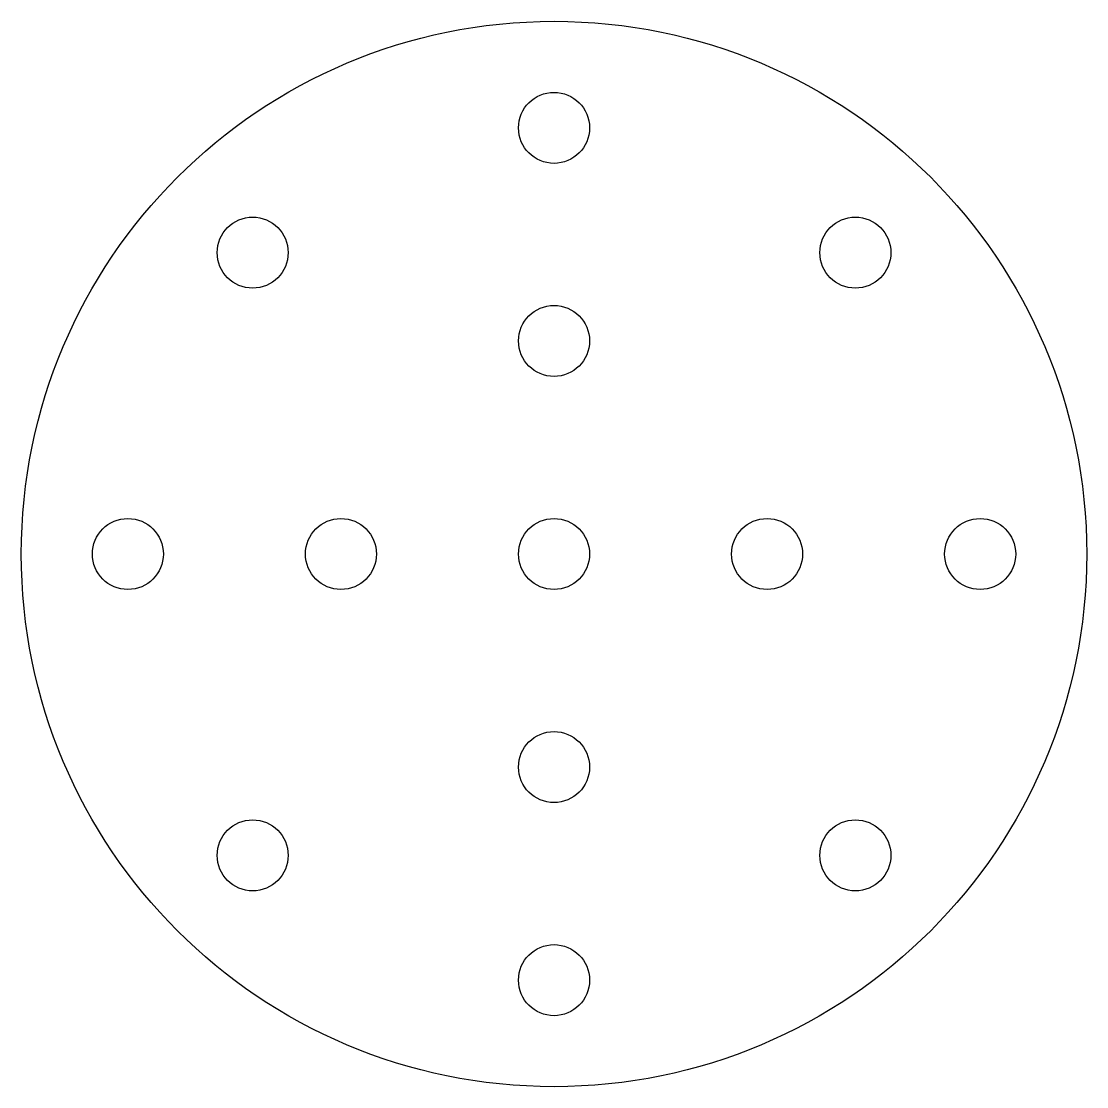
# Model space of a CAD drawing. Header units: millimetres. Extents: x 193.2 to 238.2, y 219.5 to 264.5.
import ezdxf

# ---------------------------------------------------------------- set-up
doc = ezdxf.new("R2010")
doc.units = ezdxf.units.MM
doc.layers.add('Default', color=7, linetype='Continuous')

msp = doc.modelspace()

# ---------------------------------------------------------------- linework, layer by layer
at = {"layer": 'Default', "color": 7, "linetype": 'Continuous'}
for centre, radius in [((215.748, 241.952), 22.5), ((215.748, 259.952), 1.5), ((203.02, 254.68), 1.5), ((228.476, 254.68), 1.5), ((215.748, 250.952), 1.5), ((197.748, 241.952), 1.5), ((206.748, 241.952), 1.5), ((215.748, 241.952), 1.5), ((224.748, 241.952), 1.5), ((233.748, 241.952), 1.5), ((215.748, 232.952), 1.5), ((203.02, 229.224), 1.5), ((228.476, 229.224), 1.5), ((215.748, 223.952), 1.5)]:
    msp.add_circle(centre, radius, dxfattribs=at)

doc.saveas('drawing.dxf')
